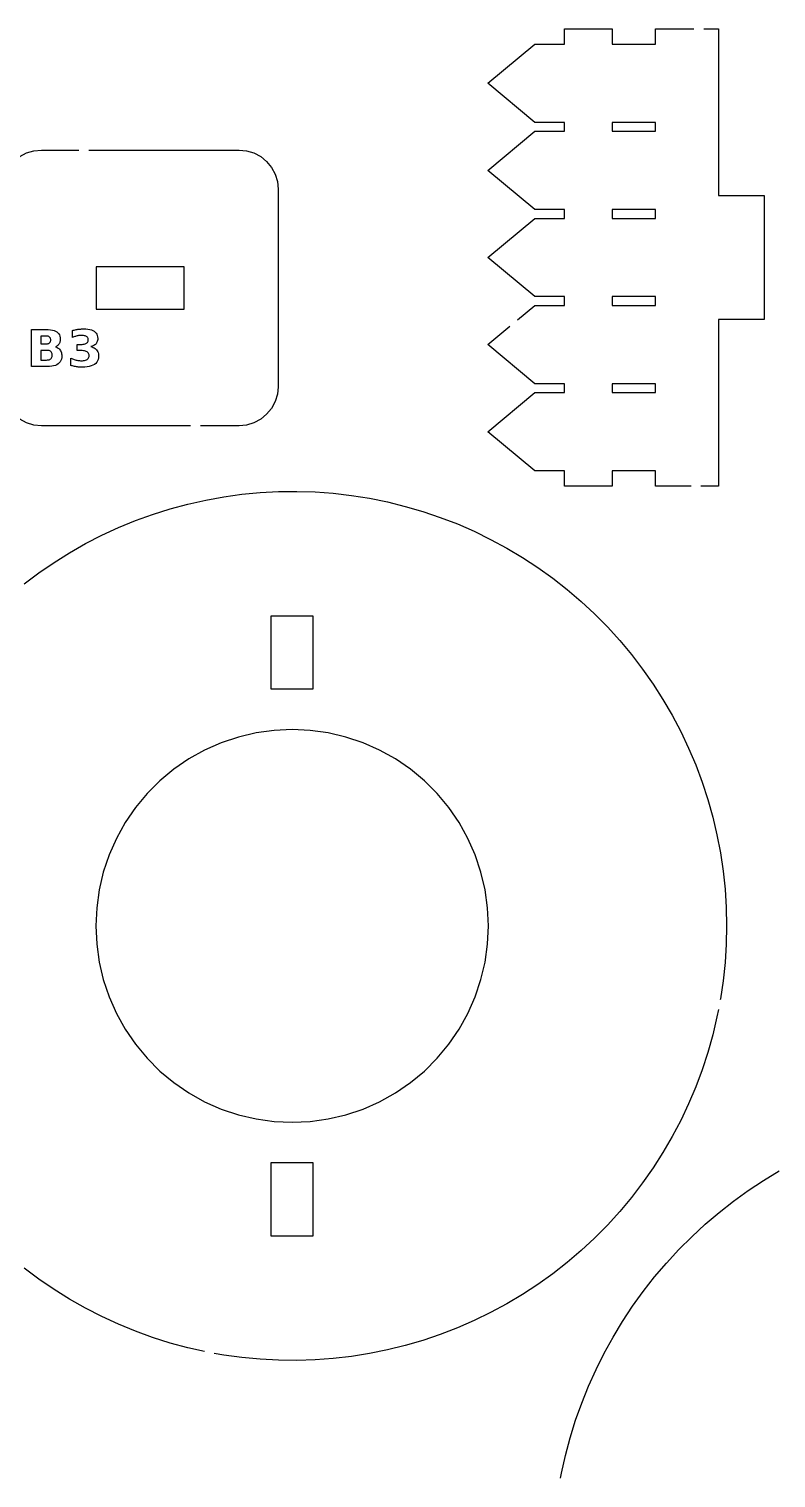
# Model space of a CAD drawing. Header units: millimetres. Extents: x 8 to 295, y 9 to 290.
# Drawn here: x 183.7 to 232.9, y 194.7 to 290 of the extents above; entities that cross this region are included whole.
import ezdxf

# ---------------------------------------------------------------- set-up
doc = ezdxf.new("R2010")
doc.units = ezdxf.units.MM
doc.layers.add('CUT', color=1, linetype='CONTINUOUS')
doc.layers.add('ENGRAVE', color=5, linetype='CONTINUOUS')

msp = doc.modelspace()

# ---------------------------------------------------------------- linework, layer by layer
at = {"layer": 'CUT', "color": 1}
for points in [[(215.8415, 270.8982), (216.9728, 271.841), (218.925, 271.841), (218.925, 272.425), (216.9728, 272.425), (213.8828, 275), (216.9728, 277.575), (218.925, 277.575), (218.925, 278.159), (216.9728, 278.159), (213.8828, 280.734), (216.9728, 283.309), (218.925, 283.309), (218.925, 283.893), (216.9728, 283.893), (213.8828, 286.468), (216.9728, 289.043), (218.925, 289.043), (218.925, 290.043), (222.075, 290.043), (222.075, 289.043), (224.925, 289.043), (224.925, 290.043), (227.4516, 290.043)], [(228.1016, 290.043), (229.075, 290.043), (229.075, 279.075), (232.075, 279.075), (232.075, 270.925), (229.075, 270.925), (229.075, 259.957), (227.918, 259.957)], [(194.309, 263.925), (184.4963, 263.925), (183.9976, 263.9741), (183.5145, 264.1207), (183.0692, 264.3587), (182.6789, 264.6789), (182.3587, 265.0692), (182.1207, 265.5145), (181.9741, 265.9976), (181.925, 266.4963), (181.925, 279.5037), (181.9741, 280.0024), (182.1207, 280.4855), (182.3587, 280.9308), (182.6789, 281.3211), (183.0692, 281.6413), (183.5145, 281.8793), (183.9976, 282.0259), (184.4963, 282.075), (186.9633, 282.075)], [(187.6133, 282.075), (197.5037, 282.075), (198.0024, 282.0259), (198.4855, 281.8793), (198.9308, 281.6413), (199.3211, 281.3211), (199.6413, 280.9308), (199.8793, 280.4855), (200.0259, 280.0024), (200.075, 279.5037), (200.075, 266.4963), (200.0259, 265.9976), (199.8793, 265.5145), (199.6413, 265.0692), (199.3211, 264.6789), (198.9308, 264.3587), (198.4855, 264.1207), (198.0024, 263.9741), (197.5037, 263.925), (194.959, 263.925)], [(227.268, 259.957), (224.925, 259.957), (224.925, 260.957), (222.075, 260.957), (222.075, 259.957), (218.925, 259.957), (218.925, 260.957), (216.9728, 260.957), (213.8828, 263.532), (216.9728, 266.107), (218.925, 266.107), (218.925, 266.691), (216.9728, 266.691), (213.8828, 269.266), (215.3422, 270.4821)], [(183.3671, 253.5255), (184.3324, 254.2488), (185.3273, 254.9308), (186.3501, 255.5703), (187.3989, 256.166), (188.4719, 256.717), (189.5672, 257.2223), (190.6828, 257.681), (191.8167, 258.0922), (192.967, 258.4552), (194.1316, 258.7695), (195.3083, 259.0343), (196.4952, 259.2493), (197.6901, 259.4141), (198.8909, 259.5284), (200.0954, 259.592), (201.3016, 259.6047), (202.5072, 259.5665), (203.7101, 259.4776), (204.9082, 259.338), (206.0994, 259.1481), (207.2815, 258.9081), (208.4524, 258.6185), (209.6101, 258.2798), (210.7524, 257.8925), (211.8775, 257.4575), (212.9831, 256.9754), (214.0675, 256.4472), (215.1287, 255.8737), (216.1647, 255.2559), (217.1738, 254.5951), (218.1541, 253.8923), (219.1039, 253.1488), (220.0215, 252.3659), (220.9053, 251.545), (221.7537, 250.6876), (222.5652, 249.7952), (223.3384, 248.8694), (224.0718, 247.9118), (224.7643, 246.9241), (225.4145, 245.9081), (226.0212, 244.8657), (226.5835, 243.7985), (227.1003, 242.7086), (227.5707, 241.5979), (227.9939, 240.4684), (228.369, 239.322), (228.6955, 238.1608), (228.9728, 236.9869), (229.2003, 235.8023), (229.3777, 234.6093), (229.5046, 233.4097), (229.5808, 232.2059), (229.6063, 231), (229.5808, 229.7941), (229.5046, 228.5903), (229.3777, 227.3907), (229.2003, 226.1977), (229.1885, 226.1362)], [(229.0659, 225.4979), (228.9728, 225.0131), (228.6955, 223.8392), (228.369, 222.678), (227.9939, 221.5316), (227.5707, 220.4021), (227.1003, 219.2914), (226.5835, 218.2015), (226.0212, 217.1343), (225.4145, 216.0919), (224.7643, 215.0759), (224.0718, 214.0882), (223.3384, 213.1306), (222.5652, 212.2048), (221.7537, 211.3124), (220.9053, 210.455), (220.0215, 209.6341), (219.1039, 208.8512), (218.1541, 208.1077), (217.1738, 207.4049), (216.1647, 206.7441), (215.1287, 206.1263), (214.0675, 205.5528), (212.9831, 205.0246), (211.8775, 204.5425), (210.7524, 204.1075), (209.6101, 203.7202), (208.4524, 203.3815), (207.2815, 203.0919), (206.0994, 202.8519), (204.9082, 202.662), (203.7101, 202.5224), (202.5072, 202.4335), (201.3016, 202.3953), (200.0954, 202.408), (198.8909, 202.4716), (197.6901, 202.5859), (196.4952, 202.7507), (195.8725, 202.8635)], [(218.6736, 194.6573), (218.7318, 194.9751), (218.9961, 196.1488), (219.3075, 197.3109), (219.6654, 198.4595), (220.0693, 199.5927), (220.5185, 200.7088), (221.0122, 201.8059), (221.5498, 202.8822), (222.1302, 203.9359), (222.7526, 204.9655), (223.4159, 205.9692), (224.1191, 206.9453), (224.8611, 207.8923), (225.6406, 208.8087), (226.4563, 209.693), (227.307, 210.5437), (228.1913, 211.3594), (229.1077, 212.1389), (230.0547, 212.8809), (231.0308, 213.5841), (232.0345, 214.2474), (233.0641, 214.8698)], [(195.2336, 202.9825), (194.1316, 203.2305), (192.967, 203.5448), (191.8167, 203.9078), (190.6828, 204.319), (189.5672, 204.7777), (188.4719, 205.283), (187.3989, 205.834), (186.3501, 206.4297), (185.3273, 207.0692), (184.3324, 207.7512), (183.3671, 208.4745)]]:
    msp.add_lwpolyline(points, dxfattribs=at)
for points in [[(222.075, 283.893), (222.075, 283.309), (224.925, 283.309), (224.925, 283.893), (222.075, 283.893)], [(222.075, 278.159), (222.075, 277.575), (224.925, 277.575), (224.925, 278.159), (222.075, 278.159)], [(193.895, 271.605), (193.895, 274.395), (188.105, 274.395), (188.105, 271.605), (193.895, 271.605)], [(224.925, 272.425), (222.075, 272.425), (222.075, 271.841), (224.925, 271.841), (224.925, 272.425)], [(224.925, 266.691), (222.075, 266.691), (222.075, 266.107), (224.925, 266.107), (224.925, 266.691)], [(199.605, 249.9286), (199.605, 247.3214), (199.605, 246.605), (202.395, 246.605), (202.395, 247.3571), (202.395, 249.7857), (202.395, 250.6786), (202.395, 251.395), (199.605, 251.395), (199.605, 250.6429), (199.605, 249.9286)], [(213.7048, 233.3749), (213.4315, 234.5371), (213.0521, 235.669), (212.5699, 236.7611), (211.989, 237.8041), (211.3143, 238.789), (210.5516, 239.7075), (209.7075, 240.5516), (208.789, 241.3143), (207.8041, 241.989), (206.7611, 242.5699), (205.669, 243.0521), (204.5371, 243.4315), (203.3749, 243.7048), (202.1926, 243.8698), (201, 243.9249), (199.8074, 243.8698), (198.6251, 243.7048), (197.4629, 243.4315), (196.331, 243.0521), (195.2389, 242.5699), (194.1959, 241.989), (193.211, 241.3143), (192.2925, 240.5516), (191.4484, 239.7075), (190.6857, 238.789), (190.011, 237.8041), (189.4301, 236.7611), (188.9479, 235.669), (188.5685, 234.5371), (188.2952, 233.3749), (188.1302, 232.1926), (188.0751, 231), (188.1302, 229.8074), (188.2952, 228.6251), (188.5685, 227.4629), (188.9479, 226.331), (189.4301, 225.2389), (190.011, 224.1959), (190.6857, 223.211), (191.4484, 222.2925), (192.2925, 221.4484), (193.211, 220.6857), (194.1959, 220.011), (195.2389, 219.4301), (196.331, 218.9479), (197.4629, 218.5685), (198.6251, 218.2952), (199.8074, 218.1302), (201, 218.0751), (202.1926, 218.1302), (203.3749, 218.2952), (204.5371, 218.5685), (205.669, 218.9479), (206.7611, 219.4301), (207.8041, 220.011), (208.789, 220.6857), (209.7075, 221.4484), (210.5516, 222.2925), (211.3143, 223.211), (211.989, 224.1959), (212.5699, 225.2389), (213.0521, 226.331), (213.4315, 227.4629), (213.7048, 228.6251), (213.8698, 229.8074), (213.9249, 231), (213.8698, 232.1926), (213.7048, 233.3749)], [(199.605, 214.6429), (199.605, 211.3214), (199.605, 210.605), (202.395, 210.605), (202.395, 211.3571), (202.395, 214.6786), (202.395, 215.395), (199.605, 215.395), (199.605, 214.6429)]]:
    msp.add_lwpolyline(points, close=True, dxfattribs=at)
at = {"layer": 'ENGRAVE', "color": 5}
for points in [[(185.5905, 269.042), (185.64, 269.0032), (185.6845, 268.9589), (185.724, 268.909), (185.7578, 268.8544), (185.7854, 268.7958), (185.807, 268.7332), (185.8223, 268.6667), (185.8316, 268.5961), (185.8346, 268.5216), (185.828, 268.4094), (185.8082, 268.3071), (185.7752, 268.2148), (185.729, 268.1324), (185.6696, 268.06), (185.597, 267.9975), (185.5109, 267.9448), (185.4111, 267.9017), (185.2975, 267.8681), (185.1702, 267.8442), (185.0292, 267.8298), (184.8743, 267.825), (183.8343, 267.825), (183.8343, 270.255), (184.7751, 270.255), (184.936, 270.2508), (185.0815, 270.238), (185.2115, 270.2168), (185.3259, 270.187), (185.4249, 270.1488), (185.5083, 270.102), (185.5777, 270.0459), (185.6344, 269.9796), (185.6786, 269.903), (185.7101, 269.8163), (185.729, 269.7193), (185.7354, 269.6121), (185.733, 269.5544), (185.7261, 269.4997), (185.7146, 269.4479), (185.6985, 269.3991), (185.6777, 269.3532), (185.6523, 269.3102), (185.6226, 269.2705), (185.5887, 269.2343), (185.5506, 269.2017), (185.5084, 269.1727), (185.462, 269.1473), (185.4115, 269.1255), (185.4762, 269.1032), (185.5359, 269.0754), (185.5905, 269.042)], [(187.8337, 269.1115), (187.9058, 269.0825), (187.9713, 269.0483), (188.0303, 269.009), (188.0827, 268.9644), (188.1286, 268.9147), (188.1677, 268.86), (188.1996, 268.8005), (188.2244, 268.7363), (188.2422, 268.6673), (188.2528, 268.5936), (188.2564, 268.5151), (188.2487, 268.3995), (188.2256, 268.2935), (188.1872, 268.1971), (188.1334, 268.1104), (188.0642, 268.0333), (187.9797, 267.9658), (187.8804, 267.9083), (187.767, 267.8613), (187.6395, 267.8248), (187.4979, 267.7987), (187.3422, 267.783), (187.1724, 267.7778), (187.11, 267.7786), (187.0475, 267.7811), (186.985, 267.7853), (186.9225, 267.7912), (186.8599, 267.7987), (186.7972, 267.8079), (186.7347, 267.8188), (186.6724, 267.8313), (186.6103, 267.8455), (186.5484, 267.8614), (186.4867, 267.879), (186.4253, 267.8982), (186.4253, 268.3816), (186.4839, 268.3535), (186.5422, 268.3278), (186.6005, 268.3045), (186.6586, 268.2836), (186.7166, 268.2651), (186.7744, 268.249), (186.8321, 268.2353), (186.8894, 268.2241), (186.9464, 268.2154), (187.003, 268.2092), (187.0594, 268.2055), (187.1154, 268.2042), (187.1952, 268.2066), (187.2685, 268.2138), (187.3354, 268.2258), (187.3957, 268.2426), (187.4497, 268.2641), (187.4971, 268.2905), (187.5376, 268.3213), (187.5708, 268.3563), (187.5966, 268.3955), (187.615, 268.4388), (187.6261, 268.4863), (187.6298, 268.5379), (187.626, 268.591), (187.6147, 268.6396), (187.5958, 268.6838), (187.5694, 268.7234), (187.5354, 268.7586), (187.4938, 268.7894), (187.445, 268.8155), (187.3889, 268.8368), (187.3256, 268.8534), (187.2551, 268.8653), (187.1775, 268.8724), (187.0926, 268.8748), (186.842, 268.8748), (186.842, 269.2785), (187.1057, 269.2785), (187.181, 269.2805), (187.2496, 269.2867), (187.3116, 269.297), (187.3668, 269.3114), (187.4154, 269.3299), (187.4572, 269.3525), (187.4925, 269.3793), (187.5214, 269.4105), (187.5439, 269.4459), (187.5599, 269.4856), (187.5696, 269.5296), (187.5728, 269.5779), (187.5697, 269.6228), (187.5603, 269.6642), (187.5447, 269.702), (187.5229, 269.7363), (187.4948, 269.7671), (187.4605, 269.7944), (187.4205, 269.8178), (187.3753, 269.8369), (187.325, 269.8518), (187.2695, 269.8624), (187.2089, 269.8688), (187.1431, 269.8709), (187.0926, 269.8699), (187.0418, 269.8671), (186.9909, 269.8624), (186.9398, 269.8557), (186.8886, 269.8472), (186.8371, 269.8367), (186.7856, 269.8244), (186.7342, 269.8103), (186.6829, 269.7944), (186.6317, 269.7767), (186.5805, 269.7571), (186.5295, 269.7358), (186.5295, 270.1948), (186.5913, 270.2114), (186.6528, 270.2266), (186.7142, 270.2404), (186.7754, 270.2527), (186.8365, 270.2635), (186.8973, 270.2729), (186.9579, 270.2809), (187.0181, 270.2874), (187.078, 270.2924), (187.1375, 270.2961), (187.1966, 270.2982), (187.2554, 270.299), (187.4067, 270.2946), (187.5447, 270.2817), (187.6694, 270.2601), (187.7809, 270.2299), (187.8792, 270.191), (187.9642, 270.1435), (188.0361, 270.0873), (188.0949, 270.0224), (188.1406, 269.9488), (188.1733, 269.8665), (188.1929, 269.7754), (188.1994, 269.6756), (188.1963, 269.6067), (188.1869, 269.542), (188.1713, 269.4817), (188.1495, 269.4257), (188.1214, 269.3739), (188.0871, 269.3265), (188.0467, 269.2834), (188.0003, 269.2448), (187.9479, 269.2107), (187.8896, 269.1811), (187.8253, 269.1559), (187.7551, 269.1352), (187.8337, 269.1115)], [(184.8984, 269.3215), (184.9378, 269.3305), (184.9733, 269.3432), (185.0047, 269.3595), (185.0322, 269.3794), (185.0556, 269.4028), (185.0747, 269.4296), (185.0896, 269.4599), (185.1002, 269.4937), (185.1066, 269.5308), (185.1087, 269.5714), (185.1066, 269.6115), (185.1002, 269.6484), (185.0896, 269.6819), (185.0747, 269.7121), (185.0556, 269.739), (185.0322, 269.7627), (185.0047, 269.7828), (184.9733, 269.7993), (184.9378, 269.8121), (184.8984, 269.8213), (184.855, 269.8267), (184.8076, 269.8286), (184.4609, 269.8286), (184.4609, 269.3143), (184.8076, 269.3143), (184.855, 269.3161), (184.8984, 269.3215)], [(184.9942, 268.2714), (185.0389, 268.2869), (185.0785, 268.3068), (185.1128, 268.3312), (185.1419, 268.36), (185.1657, 268.3934), (185.1842, 268.4313), (185.1974, 268.4737), (185.2054, 268.5206), (185.208, 268.5721), (185.2054, 268.6225), (185.1975, 268.6686), (185.1844, 268.7102), (185.1661, 268.7475), (185.1425, 268.7804), (185.1136, 268.8089), (185.0795, 268.833), (185.04, 268.8527), (184.9952, 268.8681), (184.9451, 268.8791), (184.8896, 268.8856), (184.8288, 268.8878), (184.4609, 268.8878), (184.4609, 268.2514), (184.8288, 268.2514), (184.8891, 268.2536), (184.9442, 268.2603), (184.9942, 268.2714)]]:
    msp.add_lwpolyline(points, close=True, dxfattribs=at)

doc.saveas('drawing.dxf')
